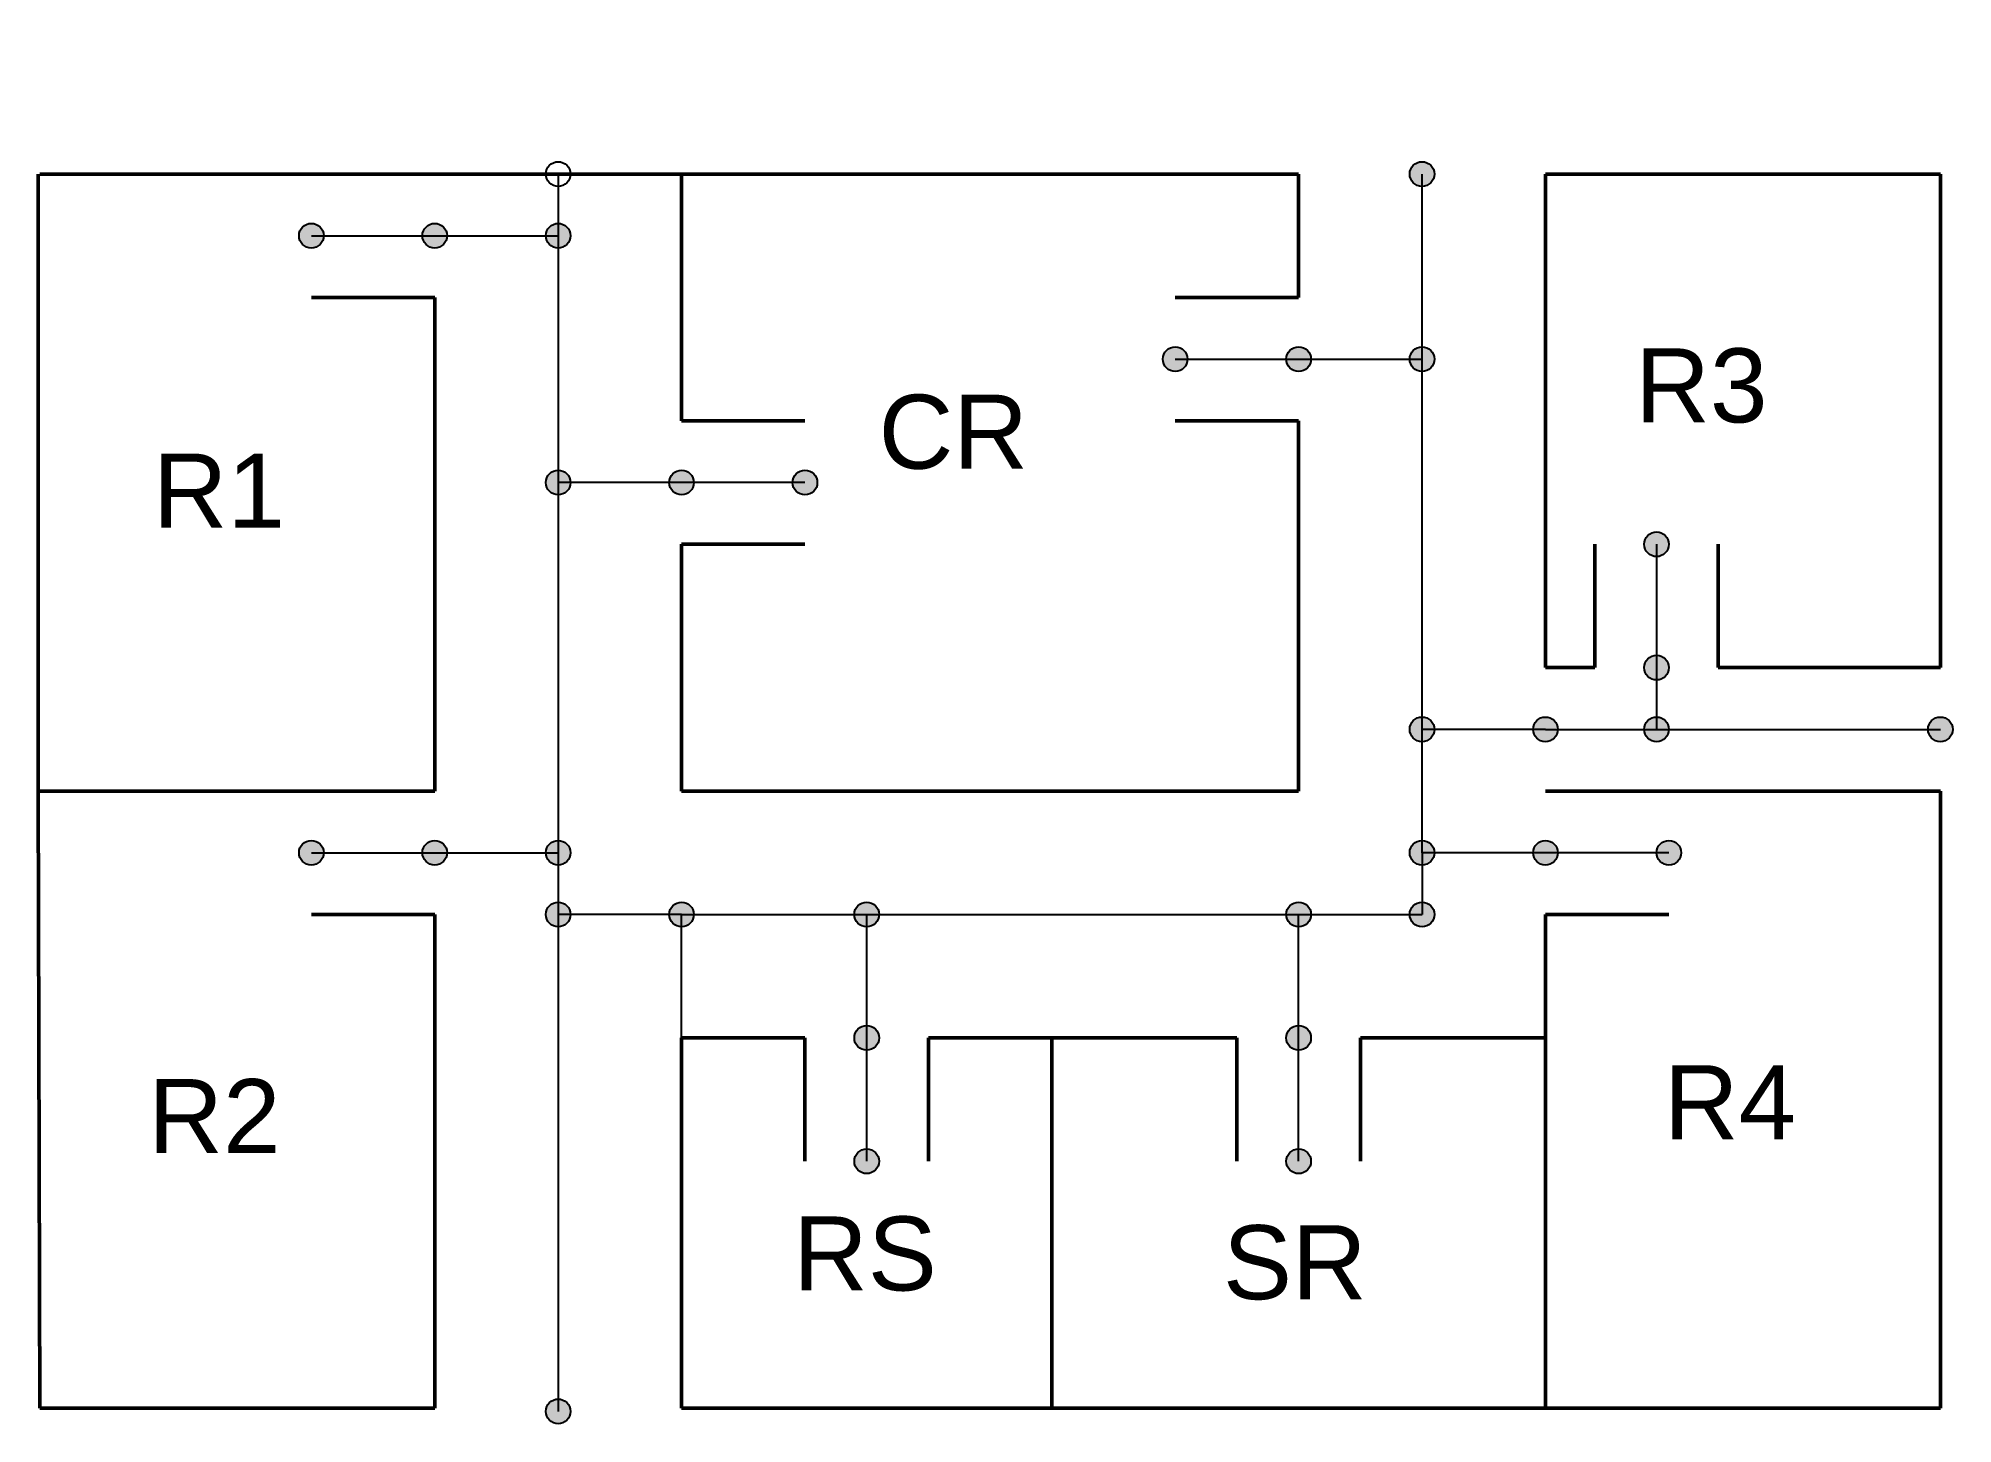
# Model space of a CAD drawing. Header units: centimetres. Extents: x 359 to 18878, y 196 to 18756.
# Drawn here: x 18800 to 18877.5, y 18699.5 to 18755.6 of the extents above; entities outside this region: 1.
import ezdxf

# ---------------------------------------------------------------- set-up
doc = ezdxf.new("R2010")
doc.units = ezdxf.units.CM
doc.styles.get("Standard").update_dxf_attribs({"font": 'arial.ttf'})

msp = doc.modelspace()

# ---------------------------------------------------------------- hatches: boundary and pattern name
h = msp.add_hatch()
h.set_pattern_fill('ANGLE', color=256)
h.set_pattern_definition([(0, (0, 5), (0, 6.985), [5.08, -1.905]), (90, (0, 5), (-6.985, 4e-16), [5.08, -1.905])])
h.paths.add_polyline_path([(18820.519, 18755.146), (18821.519, 18755.146, 1)])
h.paths.add_polyline_path([(18821.519, 18755.146), (18820.519, 18755.146, 1)])
h = msp.add_hatch()
h.set_pattern_fill('ANGLE', color=256)
h.set_pattern_definition([(0, (0, 0), (0, 6.985), [5.08, -1.905]), (90, (0, 0), (-6.985, 4e-16), [5.08, -1.905])])
h.paths.add_polyline_path([(18820.519, 18750.146), (18821.519, 18750.146, 1)])
h.paths.add_polyline_path([(18821.519, 18750.146), (18820.519, 18750.146, 1)])
h = msp.add_hatch(color=256)
h.dxf.hatch_style = 1
h.paths.add_polyline_path([(18833.019, 18720.146), (18833.519, 18720.146), (18834.019, 18720.146, 1)])
h.paths.add_polyline_path([(18833.519, 18720.146), (18833.019, 18720.146, 0.414214), (18833.519, 18719.646)])
h.paths.add_polyline_path([(18834.019, 18720.146), (18833.519, 18720.146), (18833.519, 18719.646, 0.414214)])
h.paths.add_polyline_path([(18850.519, 18720.146), (18851.019, 18720.146), (18851.519, 18720.146, 1)])
h.paths.add_polyline_path([(18851.019, 18720.146), (18850.519, 18720.146, 0.414214), (18851.019, 18719.646)])
h.paths.add_polyline_path([(18851.519, 18720.146), (18851.019, 18720.146), (18851.019, 18719.646, 0.414214)])
h.paths.add_polyline_path([(18856.519, 18720.146, 0.414214), (18856.019, 18720.646), (18856.019, 18720.146), (18855.519, 18720.146, 1)])
h.paths.add_polyline_path([(18856.019, 18720.646, 0.414214), (18855.519, 18720.146), (18856.019, 18720.146)], flags=17)
h.paths.add_polyline_path([(18855.519, 18750.146, 1), (18856.519, 18750.146, 1)])
h = msp.add_hatch()
h.set_pattern_fill('ANGLE', color=256)
h.set_pattern_definition([(0, (-8.935, -1.826), (0, 6.985), [5.08, -1.905]), (90, (-8.935, -1.826), (-6.985, 4e-16), [5.08, -1.905])])
h.paths.add_polyline_path([(18811.584, 18748.321), (18812.584, 18748.321, 1)])
h.paths.add_polyline_path([(18812.584, 18748.321), (18811.584, 18748.321, 1)])
h = msp.add_hatch()
h.set_pattern_fill('ANGLE', color=256)
h.set_pattern_definition([(0, (-6.985, -1.795), (0, 6.985), [5.08, -1.905]), (90, (-6.985, -1.795), (-6.985, 4e-16), [5.08, -1.905])])
h.paths.add_polyline_path([(18813.534, 18748.351), (18814.534, 18748.351, 1)])
h.paths.add_polyline_path([(18814.534, 18748.351), (18813.534, 18748.351, 1)])
h = msp.add_hatch(color=256)
h.dxf.hatch_style = 1
h.paths.add_polyline_path([(18811.519, 18747.646, 1), (18810.519, 18747.646, 1)])
h = msp.add_hatch(color=256)
h.dxf.hatch_style = 1
h.paths.add_polyline_path([(18815.519, 18747.646, 1), (18816.519, 18747.646, 1)])
h = msp.add_hatch(color=256)
h.dxf.hatch_style = 1
h.paths.add_polyline_path([(18821.019, 18748.146), (18821.019, 18747.146, 0.414214), (18821.519, 18747.646, 0.414214)])
h.paths.add_polyline_path([(18821.019, 18748.146, 0.414214), (18820.519, 18747.646), (18821.019, 18747.646)])
h.paths.add_polyline_path([(18821.019, 18747.646), (18820.519, 18747.646, 0.414214), (18821.019, 18747.146)])
h = msp.add_hatch(color=256)
h.dxf.hatch_style = 1
h.paths.add_polyline_path([(18845.519, 18742.646, 1), (18846.519, 18742.646, 1)])
h.paths.add_polyline_path([(18850.519, 18742.646, 1), (18851.519, 18742.646, 1)])
h.paths.add_polyline_path([(18866.019, 18735.146, 1), (18865.019, 18735.146, 1)])
h.paths.add_polyline_path([(18865.019, 18730.146, 1), (18866.019, 18730.146, 1)])
h.paths.add_polyline_path([(18861.519, 18722.646, 1), (18860.519, 18722.646, 1)])
h.paths.add_polyline_path([(18866.519, 18722.646, 1), (18865.519, 18722.646, 1)])
h = msp.add_hatch(color=256)
h.dxf.hatch_style = 1
h.paths.add_polyline_path([(18856.019, 18743.146, 0.414214), (18855.519, 18742.646), (18856.019, 18742.646)])
h.paths.add_polyline_path([(18856.019, 18743.146), (18856.019, 18742.646), (18856.019, 18742.146, 0.414214), (18856.519, 18742.646, 0.414214)])
h.paths.add_polyline_path([(18856.019, 18742.646), (18855.519, 18742.646, 0.414214), (18856.019, 18742.146)])
h = msp.add_hatch(color=256)
h.dxf.hatch_style = 1
h.paths.add_polyline_path([(18821.019, 18738.146, 0.414214), (18820.519, 18737.646, 0.414214), (18821.019, 18737.146)])
h.paths.add_polyline_path([(18821.019, 18738.146), (18821.019, 18737.646), (18821.519, 18737.646, 0.414214)])
h.paths.add_polyline_path([(18821.519, 18737.646), (18821.019, 18737.646), (18821.019, 18737.146, 0.414214)])
h = msp.add_hatch(color=256)
h.dxf.hatch_style = 1
h.paths.add_polyline_path([(18825.519, 18737.646, 1), (18826.519, 18737.646, 1)])
h = msp.add_hatch(color=256)
h.dxf.hatch_style = 1
h.paths.add_polyline_path([(18830.519, 18737.646, 1), (18831.519, 18737.646, 1)])
h = msp.add_hatch(color=256)
h.dxf.hatch_style = 1
h.paths.add_polyline_path([(18820.519, 18700.012, 1), (18821.519, 18700.012, 1)])
h.paths.add_polyline_path([(18877.519, 18727.646, 1), (18876.519, 18727.646, 1)])
h = msp.add_hatch(color=256)
h.dxf.hatch_style = 1
h.paths.add_polyline_path([(18856.019, 18722.646), (18856.019, 18723.146, 0.414214), (18855.519, 18722.646, 0.414214), (18856.019, 18722.146)])
h.paths.add_polyline_path([(18856.519, 18722.646), (18856.019, 18722.646), (18856.019, 18722.146, 0.414214)])
h.paths.add_polyline_path([(18856.019, 18723.146), (18856.019, 18722.646), (18856.519, 18722.646, 0.414214)])
h.paths.add_polyline_path([(18856.019, 18728.146, 0.414214), (18855.519, 18727.646, 0.414214), (18856.019, 18727.146)])
h.paths.add_polyline_path([(18856.519, 18727.646), (18856.019, 18727.646), (18856.019, 18727.146, 0.414214)])
h.paths.add_polyline_path([(18856.019, 18728.146), (18856.019, 18727.646), (18856.519, 18727.646, 0.414214)])
h.paths.add_polyline_path([(18860.519, 18727.646), (18861.019, 18727.646), (18861.519, 18727.646, 1)])
h.paths.add_polyline_path([(18861.519, 18727.646), (18861.019, 18727.646), (18860.519, 18727.646, 1)])
h.paths.add_polyline_path([(18866.019, 18727.646, 0.414214), (18865.519, 18728.146), (18865.519, 18727.646), (18865.019, 18727.646, 1)])
h.paths.add_polyline_path([(18865.519, 18728.146, 0.414214), (18865.019, 18727.646), (18865.519, 18727.646)], flags=17)
h = msp.add_hatch(color=256)
h.dxf.hatch_style = 1
h.paths.add_polyline_path([(18810.519, 18722.646, 1), (18811.519, 18722.646, 1)])
h.paths.add_polyline_path([(18815.519, 18722.646), (18816.019, 18722.646), (18816.519, 18722.646, 1)])
h.paths.add_polyline_path([(18816.519, 18722.646), (18816.019, 18722.646), (18815.519, 18722.646, 1)])
h = msp.add_hatch(color=256)
h.dxf.hatch_style = 1
h.paths.add_polyline_path([(18821.019, 18723.146, 0.414214), (18820.519, 18722.646), (18821.019, 18722.646)])
h.paths.add_polyline_path([(18821.019, 18723.146), (18821.019, 18722.646), (18821.019, 18722.146, 0.414214), (18821.519, 18722.646, 0.414214)])
h.paths.add_polyline_path([(18821.019, 18722.646), (18820.519, 18722.646, 0.414214), (18821.019, 18722.146)])
h = msp.add_hatch(color=256)
h.dxf.hatch_style = 1
h.paths.add_polyline_path([(18821.019, 18720.646, 0.414214), (18820.519, 18720.146, 0.414214), (18821.019, 18719.646)])
h.paths.add_polyline_path([(18821.019, 18720.646), (18821.019, 18720.146), (18821.519, 18720.146, 0.414214)])
h.paths.add_polyline_path([(18821.519, 18720.146), (18821.019, 18720.146), (18821.019, 18719.646, 0.414214)])
h.paths.add_polyline_path([(18825.519, 18720.146), (18826.019, 18720.146), (18826.019, 18719.646, 0.414214), (18826.519, 18720.146, 1)])
h.paths.add_polyline_path([(18826.019, 18720.146), (18825.519, 18720.146, 0.414214), (18826.019, 18719.646)], flags=17)
h = msp.add_hatch(color=256)
h.dxf.hatch_style = 1
h.paths.add_polyline_path([(18833.519, 18715.146), (18833.519, 18715.646, 0.414214), (18833.019, 18715.146, 0.414214), (18833.519, 18714.646)])
h.paths.add_polyline_path([(18834.019, 18715.146, 0.414214), (18833.519, 18715.646), (18833.519, 18715.146), (18833.519, 18714.646, 0.414214)])
h.paths.add_polyline_path([(18834.019, 18710.146, 1), (18833.019, 18710.146, 1)])
h.paths.add_polyline_path([(18851.519, 18710.146, 1), (18850.519, 18710.146, 1)])
h.paths.add_polyline_path([(18851.519, 18715.146, 0.414214), (18851.019, 18715.646), (18851.019, 18715.146), (18851.019, 18714.646, 0.414214)])
h.paths.add_polyline_path([(18851.019, 18715.146), (18851.019, 18715.646, 0.414214), (18850.519, 18715.146, 0.414214), (18851.019, 18714.646)])

# ---------------------------------------------------------------- linework, layer by layer
at = {"lineweight": 50}
for p, q in [((18799.956, 18725.146), (18799.956, 18750.146)), ((18800.019, 18750.146), (18816.019, 18750.146)), ((18816.019, 18750.146), (18826.019, 18750.146)), ((18826.019, 18750.146), (18826.019, 18740.146)), ((18851.019, 18750.146), (18851.019, 18745.146)), ((18877.019, 18750.146), (18861.019, 18750.146)), ((18861.019, 18750.146), (18861.019, 18730.146)), ((18877.019, 18730.146), (18877.019, 18750.146)), ((18811.019, 18745.146), (18816.019, 18745.146)), ((18816.019, 18725.146), (18816.019, 18745.146)), ((18851.019, 18745.146), (18846.019, 18745.146)), ((18826.019, 18740.146), (18831.019, 18740.146)), ((18851.019, 18740.146), (18846.019, 18740.146)), ((18851.019, 18725.146), (18851.019, 18740.146)), ((18826.019, 18735.146), (18826.019, 18725.146)), ((18863.019, 18730.146), (18863.019, 18735.146)), ((18868.019, 18730.146), (18868.019, 18735.146)), ((18861.019, 18730.146), (18863.019, 18730.146)), ((18877.019, 18730.146), (18868.019, 18730.146)), ((18800.019, 18700.146), (18799.956, 18725.146)), ((18800.019, 18725.146), (18816.019, 18725.146)), ((18826.019, 18725.146), (18851.019, 18725.146)), ((18877.019, 18725.146), (18861.019, 18725.146)), ((18877.019, 18700.146), (18877.019, 18725.146)), ((18816.019, 18720.146), (18811.019, 18720.146)), ((18816.019, 18700.146), (18816.019, 18720.146)), ((18861.019, 18715.146), (18861.019, 18720.146)), ((18861.019, 18720.146), (18866.019, 18720.146)), ((18826.019, 18700.146), (18826.019, 18715.146)), ((18826.019, 18715.146), (18831.019, 18715.146)), ((18831.019, 18715.146), (18831.019, 18710.146)), ((18841.019, 18715.146), (18836.019, 18715.146)), ((18836.019, 18715.146), (18836.019, 18710.146)), ((18841.019, 18700.146), (18841.019, 18715.146)), ((18841.019, 18715.146), (18848.519, 18715.146)), ((18848.519, 18715.146), (18848.519, 18710.146)), ((18853.519, 18715.146), (18853.519, 18710.146)), ((18853.519, 18715.146), (18861.019, 18715.146)), ((18861.019, 18700.146), (18861.019, 18715.146)), ((18800.019, 18700.146), (18816.019, 18700.146)), ((18841.019, 18700.146), (18826.019, 18700.146)), ((18861.019, 18700.146), (18841.019, 18700.146)), ((18877.019, 18700.146), (18861.019, 18700.146))]:
    msp.add_line(p, q, dxfattribs=at)
at = {"color": 1}
for p, q in [((18821.019, 18750.146), (18821.019, 18700.012)), ((18856.019, 18722.646), (18856.019, 18750.146)), ((18811.019, 18747.646), (18816.019, 18747.646)), ((18816.019, 18747.646), (18821.019, 18747.646)), ((18846.019, 18742.646), (18851.019, 18742.646)), ((18851.019, 18742.646), (18856.019, 18742.646)), ((18826.019, 18737.646), (18821.019, 18737.646)), ((18831.019, 18737.646), (18826.019, 18737.646)), ((18865.519, 18735.146), (18865.519, 18730.146)), ((18865.519, 18730.146), (18865.519, 18727.646)), ((18861.019, 18727.646), (18856.019, 18727.646)), ((18861.019, 18727.646), (18865.519, 18727.646)), ((18865.519, 18727.646), (18877.019, 18727.646)), ((18811.019, 18722.646), (18816.019, 18722.646)), ((18816.019, 18722.646), (18821.019, 18722.646)), ((18861.019, 18722.646), (18856.019, 18722.646)), ((18856.019, 18722.646), (18856.019, 18720.146)), ((18866.019, 18722.646), (18861.019, 18722.646)), ((18826.019, 18720.146), (18821.019, 18720.146)), ((18826.019, 18715.146), (18826.019, 18720.146)), ((18826.019, 18720.146), (18833.519, 18720.146)), ((18833.519, 18715.146), (18833.519, 18720.146)), ((18833.519, 18720.146), (18851.019, 18720.146)), ((18851.019, 18715.146), (18851.019, 18720.146)), ((18851.019, 18720.146), (18856.019, 18720.146)), ((18833.519, 18710.146), (18833.519, 18715.146)), ((18851.019, 18710.146), (18851.019, 18715.146))]:
    msp.add_line(p, q, dxfattribs=at)
at = {"lineweight": 50, "transparency": 33554687}
msp.add_line((18826.019, 18750.146), (18851.019, 18750.146), dxfattribs=at)
for p, q in [((18877.019, 18750.146), (18877.019, 18730.146)), ((18816.019, 18745.146), (18811.019, 18745.146)), ((18861.019, 18720.146), (18866.019, 18720.146)), ((18861.019, 18715.146), (18861.019, 18720.146))]:
    msp.add_line(p, q)
at = {"color": 7, "lineweight": 50}
msp.add_line((18826.019, 18735.146), (18831.019, 18735.146), dxfattribs=at)
at = {"color": 2}
msp.add_line((358.987, 196.143), (366.687, 196.143), dxfattribs=at)
for centre in [(18821.019, 18750.146), (18856.019, 18750.146), (18811.019, 18747.646), (18816.019, 18747.646), (18821.019, 18747.646), (18846.019, 18742.646), (18851.019, 18742.646), (18856.019, 18742.646), (18821.019, 18737.646), (18826.019, 18737.646), (18831.019, 18737.646), (18865.519, 18735.146), (18865.519, 18730.146), (18856.019, 18727.646), (18861.019, 18727.646), (18865.519, 18727.646), (18877.019, 18727.646), (18811.019, 18722.646), (18816.019, 18722.646), (18821.019, 18722.646), (18856.019, 18722.646), (18861.019, 18722.646), (18866.019, 18722.646), (18821.019, 18720.146), (18826.019, 18720.146), (18833.519, 18720.146), (18851.019, 18720.146), (18856.019, 18720.146), (18833.519, 18715.146), (18851.019, 18715.146), (18833.519, 18710.146), (18851.019, 18710.146), (18821.019, 18700.012)]:
    msp.add_circle(centre, 0.5)

# ---------------------------------------------------------------- texts
at = {"char_height": 3, "attachment_point": 1}
for s, heights, insert in [('R3', [4.441], (18864.659, 18743.082)), ('CR', [6.651], (18834.003, 18741.207)), ('R1', [4.441], (18804.592, 18738.818)), ('R2', [4.441], (18804.414, 18713.476)), ('R4', [4.441], (18865.815, 18714.038)), ('RS', [4.441], (18830.538, 18707.91)), ('SR', [2.477], (18847.954, 18707.555))]:
    msp.add_mtext_dynamic_manual_height_columns(s, width=9.1523, gutter_width=31.795, heights=heights, dxfattribs=dict(at, insert=insert))

doc.saveas('drawing.dxf')
